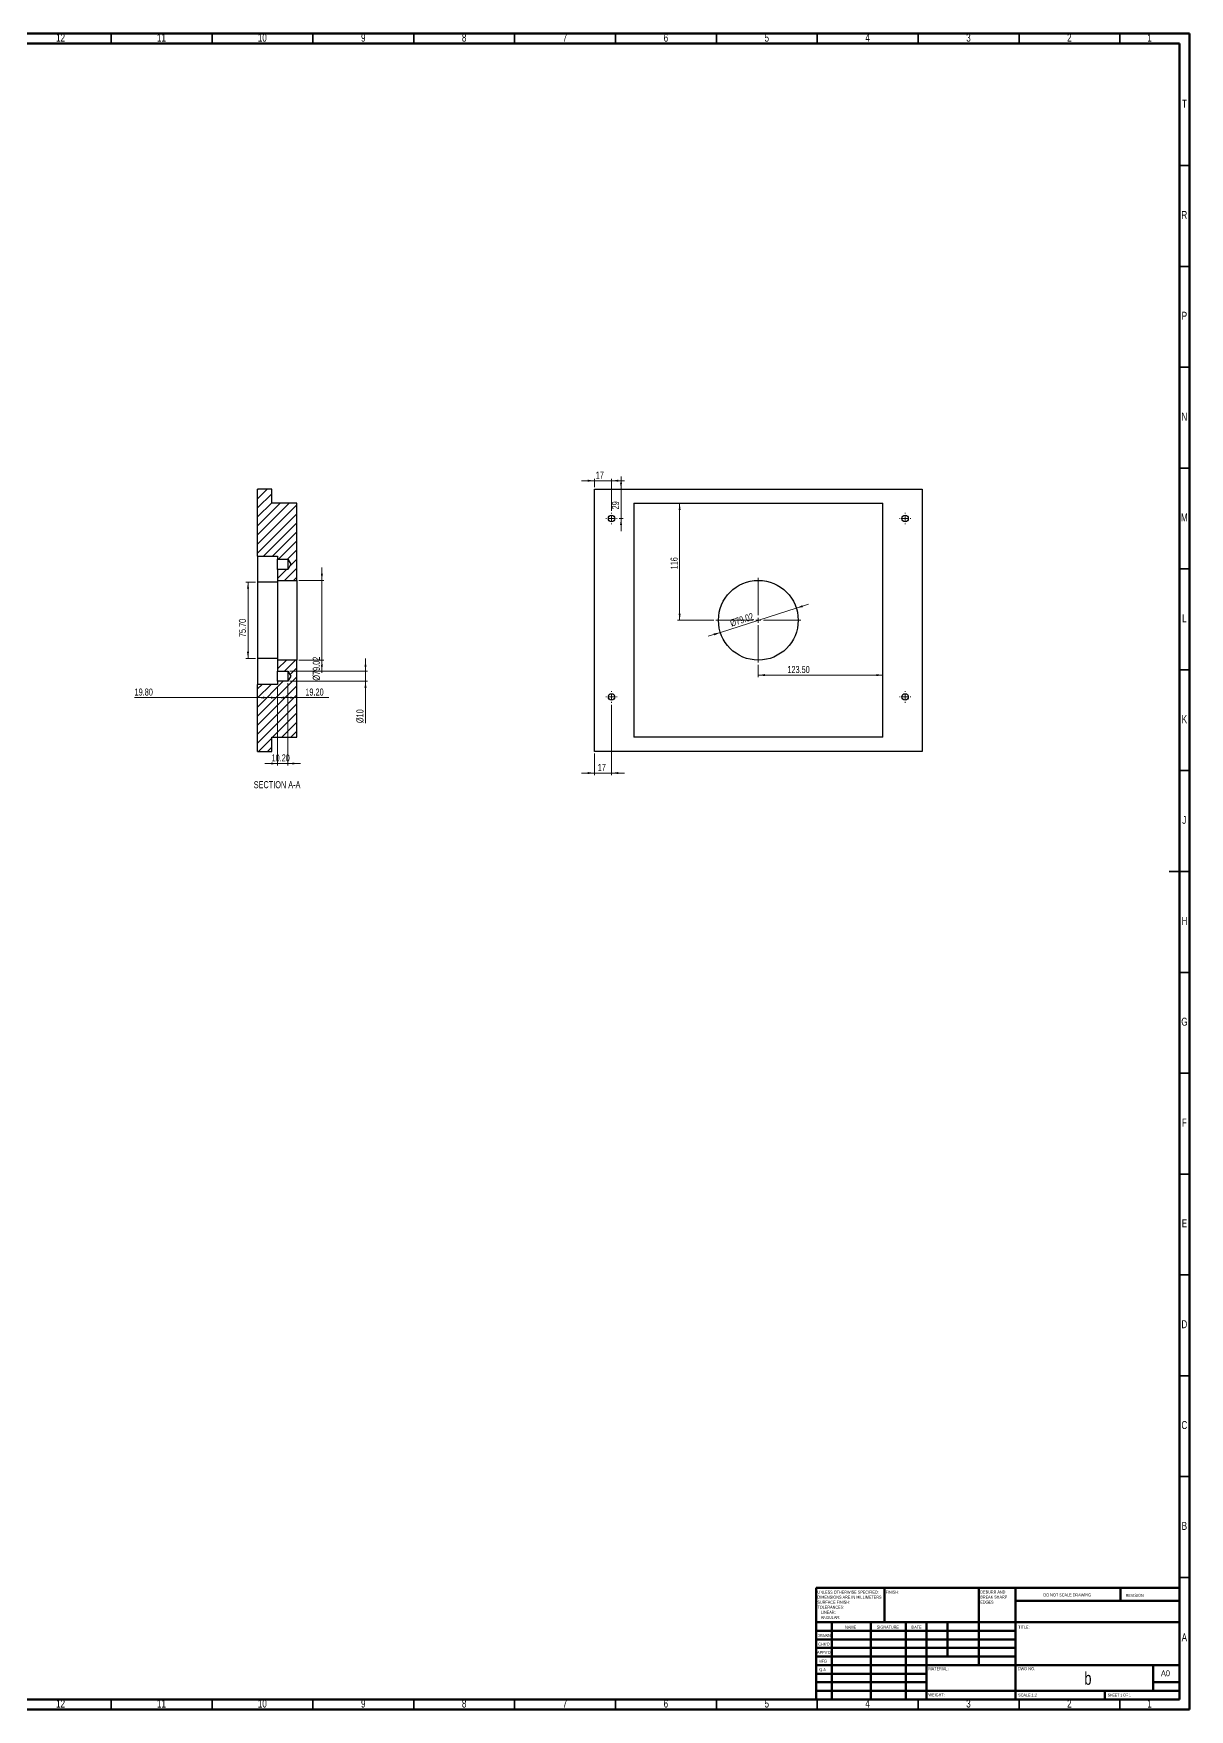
# Model space of a CAD drawing. Header units: millimetres. Extents: x 15 to 1184, y 5 to 836.
# Drawn here: x 611 to 1184, y 5 to 836 of the extents above; entities that cross this region are included whole.
import ezdxf

# ---------------------------------------------------------------- set-up
doc = ezdxf.new("R2010")
doc.units = ezdxf.units.MM
doc.styles.add('SLDTEXTSTYLE0', font='TXT', dxfattribs={"width": 0.75})
doc.styles.add('SLDTEXTSTYLE1', font='TXT', dxfattribs={"width": 0.686449})
doc.styles.add('SLDTEXTSTYLE2', font='TXT', dxfattribs={"width": 0.6875})
doc.dimstyles.new('SLDDIMSTYLE1', dxfattribs={"dimtxt": 3.5, "dimasz": 3.302, "dimexe": 0, "dimexo": 0.0625, "dimgap": 0.875, "dimtad": 1, "dimlfac": 2, "dimrnd": 1e-09, "dimzin": 12, "dimdsep": 46, "dimtxsty": 'SLDTEXTSTYLE0', "dimsah": 1, "dimcen": 0.09, "dimadec": 0, "dimazin": 3, "dimtfac": 1, "dimtmove": 0, "dimatfit": 0, "dimfxl": 0, "dimfrac": 2, "dimtolj": 1, "dimtzin": 12, "dimarcsym": 0})
doc.dimstyles.new('SLDDIMSTYLE2', dxfattribs={"dimtxt": 3.5, "dimasz": 3.302, "dimexe": 0, "dimexo": 0.0625, "dimgap": 0.875, "dimtad": 1, "dimlfac": 2, "dimrnd": 1e-09, "dimzin": 4, "dimdsep": 46, "dimtxsty": 'SLDTEXTSTYLE0', "dimsah": 1, "dimcen": 0.09, "dimadec": 0, "dimazin": 1, "dimtfac": 1, "dimtofl": 0, "dimtmove": 0, "dimatfit": 3, "dimfxl": 0, "dimfrac": 2, "dimtolj": 1, "dimtzin": 12, "dimarcsym": 0})
doc.dimstyles.new('SLDDIMSTYLE4', dxfattribs={"dimtxt": 3.5, "dimasz": 3.302, "dimexe": 0, "dimexo": 0.0625, "dimgap": 0.875, "dimtad": 1, "dimlfac": 2, "dimrnd": 1e-09, "dimzin": 4, "dimdsep": 46, "dimtxsty": 'SLDTEXTSTYLE0', "dimsah": 1, "dimcen": 0.09, "dimadec": 0, "dimazin": 1, "dimtfac": 1, "dimtmove": 0, "dimatfit": 0, "dimfxl": 0, "dimfrac": 2, "dimtolj": 1, "dimtzin": 12, "dimarcsym": 0})
doc.dimstyles.new('SLDDIMSTYLE5', dxfattribs={"dimtxt": 3.5, "dimasz": 3.302, "dimexe": 0, "dimexo": 0.0625, "dimgap": 0.875, "dimtad": 1, "dimlfac": 2, "dimrnd": 1e-09, "dimzin": 12, "dimdsep": 46, "dimtxsty": 'SLDTEXTSTYLE0', "dimsah": 1, "dimcen": 0.09, "dimadec": 0, "dimazin": 3, "dimtfac": 1, "dimtofl": 0, "dimtmove": 0, "dimatfit": 3, "dimfxl": 0, "dimfrac": 2, "dimtolj": 1, "dimtzin": 12, "dimarcsym": 0})
doc.dimstyles.new('SLDDIMSTYLE6', dxfattribs={"dimtxt": 3.5, "dimasz": 3.302, "dimexe": 0, "dimexo": 0.0625, "dimgap": 0.875, "dimtad": 1, "dimlfac": 2, "dimrnd": 1e-09, "dimzin": 12, "dimdsep": 46, "dimtxsty": 'SLDTEXTSTYLE0', "dimsah": 1, "dimcen": 0, "dimadec": 0, "dimazin": 3, "dimtfac": 1, "dimtmove": 0, "dimatfit": 3, "dimfxl": 0, "dimfrac": 2, "dimtolj": 1, "dimtzin": 12, "dimarcsym": 0})

# ---------------------------------------------------------------- blocks, each defined once
blk = doc.blocks.new('SW_NOTE_0')
at = {"color": 0, "linetype": 'Continuous', "lineweight": 0, "char_height": 1.5, "attachment_point": 1, "style": 'SLDTEXTSTYLE0'}
for s, insert in [('UNLESS OTHERWISE SPECIFIED:', (0, 1.93)), ('TOLERANCES:', (0, -5.57)), ('SURFACE FINISH:', (0, -3.07)), ('DIMENSIONS ARE IN MILLIMETERS', (0, -0.57)), ('LINEAR:', (1.69, -8.07)), ('ANGULAR:', (1.69, -10.57))]:
    blk.add_mtext(s, dxfattribs=dict(at, insert=insert))
blk = doc.blocks.new('SW_NOTE_1')
at = {"color": 0, "linetype": 'Continuous', "lineweight": 0, "char_height": 1.5, "attachment_point": 1, "style": 'SLDTEXTSTYLE0'}
for s, insert in [('DEBURR AND', (0, 1.93)), ('BREAK SHARP', (0, -0.57)), ('EDGES', (0, -3.07))]:
    blk.add_mtext(s, dxfattribs=dict(at, insert=insert))
blk = doc.blocks.new('_D_28')
at = {"color": 7, "linetype": 'Continuous', "lineweight": 18}
for p, q in [((731.96, 512.3), (731.96, 505.71)), ((722.06, 506.71), (661.09, 506.71)), ((731.96, 506.71), (722.06, 506.71))]:
    blk.add_line(p, q, dxfattribs=at)
for points in [[(722.06, 506.71), (725.36, 506.2), (725.36, 507.21)], [(731.96, 506.71), (728.66, 507.21), (728.66, 506.2)]]:
    blk.add_solid(points, dxfattribs=at)
at = {"color": 7, "linetype": 'Continuous', "lineweight": 18, "insert": (661.09, 511.22), "char_height": 3.5, "attachment_point": 1, "style": 'SLDTEXTSTYLE0'}
blk.add_mtext('19.80', dxfattribs=at)
blk = doc.blocks.new('_D_29')
at = {"color": 7, "linetype": 'Continuous', "lineweight": 18}
for p, q in [((731.96, 512.3), (731.96, 505.71)), ((731.96, 506.71), (741.56, 506.71)), ((741.56, 506.71), (757.38, 506.71))]:
    blk.add_line(p, q, dxfattribs=at)
for points in [[(731.96, 506.71), (735.26, 506.2), (735.26, 507.21)], [(741.56, 506.71), (738.26, 507.21), (738.26, 506.2)]]:
    blk.add_solid(points, dxfattribs=at)
at = {"color": 7, "linetype": 'Continuous', "lineweight": 18, "insert": (745.74, 511.22), "char_height": 3.5, "attachment_point": 1, "style": 'SLDTEXTSTYLE0'}
blk.add_mtext('19.20', dxfattribs=at)
blk = doc.blocks.new('_D_30')
at = {"color": 7, "linetype": 'Continuous', "lineweight": 18}
for p, q in [((721.06, 563.98), (716.32, 563.98)), ((717.32, 563.98), (717.32, 526.13)), ((721.06, 526.13), (716.32, 526.13))]:
    blk.add_line(p, q, dxfattribs=at)
for points in [[(717.32, 563.98), (716.81, 560.68), (717.83, 560.68)], [(717.32, 526.13), (717.83, 529.44), (716.81, 529.44)]]:
    blk.add_solid(points, dxfattribs=at)
at = {"color": 7, "linetype": 'Continuous', "lineweight": 18, "insert": (712.81, 536.72), "char_height": 3.5, "attachment_point": 1, "rotation": 90, "style": 'SLDTEXTSTYLE0'}
blk.add_mtext('75.70', dxfattribs=at)
blk = doc.blocks.new('_D_31')
at = {"color": 7, "linetype": 'Continuous', "lineweight": 18}
for p, q in [((753.94, 564.81), (753.94, 571.16)), ((742.56, 564.81), (754.94, 564.81)), ((753.94, 564.81), (753.94, 525.3)), ((742.56, 525.3), (754.94, 525.3)), ((753.94, 525.3), (753.94, 518.95))]:
    blk.add_line(p, q, dxfattribs=at)
for points in [[(753.94, 564.81), (754.45, 568.12), (753.44, 568.12)], [(753.94, 525.3), (753.44, 522), (754.45, 522)]]:
    blk.add_solid(points, dxfattribs=at)
at = {"color": 7, "linetype": 'Continuous', "lineweight": 18, "insert": (749.43, 515.12), "char_height": 3.5, "attachment_point": 1, "rotation": 90, "style": 'SLDTEXTSTYLE0'}
blk.add_mtext('%%c79.02', dxfattribs=at)
blk = doc.blocks.new('_D_32')
at = {"color": 7, "linetype": 'Continuous', "lineweight": 18}
for p, q in [((731.96, 512.3), (731.96, 473.05)), ((737.06, 513.81), (737.06, 473.05)), ((731.96, 474.05), (725.61, 474.05)), ((737.06, 474.05), (731.96, 474.05)), ((737.06, 474.05), (743.41, 474.05))]:
    blk.add_line(p, q, dxfattribs=at)
for points in [[(731.96, 474.05), (728.66, 474.55), (728.66, 473.54)], [(737.06, 474.05), (740.36, 473.54), (740.36, 474.55)]]:
    blk.add_solid(points, dxfattribs=at)
at = {"color": 7, "linetype": 'Continuous', "lineweight": 18, "insert": (728.98, 478.56), "char_height": 3.5, "attachment_point": 1, "style": 'SLDTEXTSTYLE0'}
blk.add_mtext('10.20', dxfattribs=at)
blk = doc.blocks.new('_D_33')
at = {"color": 7, "linetype": 'Continuous', "lineweight": 18}
for p, q in [((775.56, 519.81), (775.56, 526.16)), ((738.06, 519.81), (776.56, 519.81)), ((775.56, 519.81), (775.56, 514.81)), ((738.06, 514.81), (776.56, 514.81)), ((775.56, 514.81), (775.56, 494.08))]:
    blk.add_line(p, q, dxfattribs=at)
for points in [[(775.56, 519.81), (776.07, 523.11), (775.05, 523.11)], [(775.56, 514.81), (775.05, 511.51), (776.07, 511.51)]]:
    blk.add_solid(points, dxfattribs=at)
at = {"color": 7, "linetype": 'Continuous', "lineweight": 18, "insert": (771.05, 494.08), "char_height": 3.5, "attachment_point": 1, "rotation": 90, "style": 'SLDTEXTSTYLE0'}
blk.add_mtext('%%c10', dxfattribs=at)
blk = doc.blocks.new('_D_34')
at = {"color": 7, "linetype": 'Continuous', "lineweight": 18}
for p, q in [((897.53, 503.21), (897.53, 468.32)), ((889.03, 479.06), (889.03, 468.32)), ((889.03, 469.32), (882.68, 469.32)), ((897.53, 469.32), (889.03, 469.32)), ((897.53, 469.32), (903.88, 469.32))]:
    blk.add_line(p, q, dxfattribs=at)
for points in [[(889.03, 469.32), (885.73, 469.83), (885.73, 468.82)], [(897.53, 469.32), (900.84, 468.82), (900.84, 469.83)]]:
    blk.add_solid(points, dxfattribs=at)
at = {"color": 7, "linetype": 'Continuous', "lineweight": 18, "insert": (890.69, 473.84), "char_height": 3.5, "attachment_point": 1, "style": 'SLDTEXTSTYLE0'}
blk.add_mtext('17', dxfattribs=at)
blk = doc.blocks.new('_D_35')
at = {"color": 7, "linetype": 'Continuous', "lineweight": 18}
for p, q in [((989.1, 551.08), (951.47, 539.04)), ((989.1, 551.08), (995.15, 553.01)), ((951.47, 539.04), (945.42, 537.11))]:
    blk.add_line(p, q, dxfattribs=at)
for points in [[(989.1, 551.08), (992.4, 551.6), (992.09, 552.57)], [(951.47, 539.04), (948.17, 538.52), (948.48, 537.55)]]:
    blk.add_solid(points, dxfattribs=at)
at = {"color": 7, "linetype": 'Continuous', "lineweight": 18, "insert": (955.91, 545.2), "char_height": 3.5, "attachment_point": 1, "rotation": 17.73628, "style": 'SLDTEXTSTYLE0'}
blk.add_mtext('%%c79.02', dxfattribs=at)
blk = doc.blocks.new('_D_36')
at = {"color": 7, "linetype": 'Continuous', "lineweight": 18}
for p, q in [((931.28, 545.06), (931.28, 603.06)), ((948.28, 545.06), (930.28, 545.06))]:
    blk.add_line(p, q, dxfattribs=at)
for points in [[(931.28, 603.06), (930.77, 599.76), (931.79, 599.76)], [(931.28, 545.06), (931.79, 548.36), (930.77, 548.36)]]:
    blk.add_solid(points, dxfattribs=at)
at = {"color": 7, "linetype": 'Continuous', "lineweight": 18, "insert": (926.77, 570.3), "char_height": 3.5, "attachment_point": 1, "rotation": 90, "style": 'SLDTEXTSTYLE0'}
blk.add_mtext('116', dxfattribs=at)
blk = doc.blocks.new('_D_37')
at = {"color": 7, "linetype": 'Continuous', "lineweight": 18}
for p, q in [((970.28, 523.05), (970.28, 516.88)), ((970.28, 517.88), (1032.03, 517.88))]:
    blk.add_line(p, q, dxfattribs=at)
for points in [[(970.28, 517.88), (973.59, 517.37), (973.59, 518.39)], [(1032.03, 517.88), (1028.73, 518.39), (1028.73, 517.37)]]:
    blk.add_solid(points, dxfattribs=at)
at = {"color": 7, "linetype": 'Continuous', "lineweight": 18, "insert": (984.69, 522.39), "char_height": 3.5, "attachment_point": 1, "style": 'SLDTEXTSTYLE0'}
blk.add_mtext('123.50', dxfattribs=at)
blk = doc.blocks.new('_D_38')
at = {"color": 7, "linetype": 'Continuous', "lineweight": 18}
for p, q in [((889.03, 611.06), (889.03, 615.26)), ((897.53, 599.41), (897.53, 615.26)), ((889.03, 614.26), (882.68, 614.26)), ((897.53, 614.26), (889.03, 614.26)), ((897.53, 614.26), (903.88, 614.26))]:
    blk.add_line(p, q, dxfattribs=at)
for points in [[(889.03, 614.26), (885.73, 614.77), (885.73, 613.75)], [(897.53, 614.26), (900.84, 613.75), (900.84, 614.77)]]:
    blk.add_solid(points, dxfattribs=at)
at = {"color": 7, "linetype": 'Continuous', "lineweight": 18, "insert": (889.69, 618.77), "char_height": 3.5, "attachment_point": 1, "style": 'SLDTEXTSTYLE0'}
blk.add_mtext('17', dxfattribs=at)
blk = doc.blocks.new('_D_39')
at = {"color": 7, "linetype": 'Continuous', "lineweight": 18}
for p, q in [((902.23, 610.06), (902.23, 616.41)), ((902.23, 595.56), (902.23, 610.06)), ((901.38, 595.56), (903.23, 595.56)), ((902.23, 595.56), (902.23, 589.21))]:
    blk.add_line(p, q, dxfattribs=at)
for points in [[(902.23, 610.06), (902.74, 613.36), (901.72, 613.36)], [(902.23, 595.56), (901.72, 592.26), (902.74, 592.26)]]:
    blk.add_solid(points, dxfattribs=at)
at = {"color": 7, "linetype": 'Continuous', "lineweight": 18, "insert": (897.72, 600.02), "char_height": 3.5, "attachment_point": 1, "rotation": 90, "style": 'SLDTEXTSTYLE0'}
blk.add_mtext('29', dxfattribs=at)
blk = doc.blocks.new('SW_CENTERMARKSYMBOL_5')
at = {"color": 0, "linetype": 'Continuous', "lineweight": 0}
for p, q in [((-2.5, 0), (-2.85, 0)), ((0, 0), (-1.25, 0)), ((0, 2.5), (0, 2.85)), ((0, 0), (0, 1.25)), ((0, 0), (0, -1.25)), ((0, 0), (1.25, 0)), ((2.5, 0), (2.85, 0)), ((0, -2.5), (0, -2.85))]:
    blk.add_line(p, q, dxfattribs=at)
blk = doc.blocks.new('SW_CENTERMARKSYMBOL_6')
at = {"color": 0, "linetype": 'Continuous', "lineweight": 0}
for p, q in [((-2.5, 0), (-2.85, 0)), ((0, 0), (-1.25, 0)), ((0, 2.5), (0, 2.85)), ((0, 0), (0, 1.25)), ((0, 0), (0, -1.25)), ((0, 0), (1.25, 0)), ((2.5, 0), (2.85, 0)), ((0, -2.5), (0, -2.85))]:
    blk.add_line(p, q, dxfattribs=at)
blk = doc.blocks.new('SW_CENTERMARKSYMBOL_7')
at = {"color": 0, "linetype": 'Continuous', "lineweight": 0}
for p, q in [((-2.5, 0), (-2.85, 0)), ((0, 0), (-1.25, 0)), ((0, 2.5), (0, 2.85)), ((0, 0), (0, 1.25)), ((0, 0), (0, -1.25)), ((0, 0), (1.25, 0)), ((2.5, 0), (2.85, 0)), ((0, -2.5), (0, -2.85))]:
    blk.add_line(p, q, dxfattribs=at)
blk = doc.blocks.new('SW_CENTERMARKSYMBOL_8')
at = {"color": 0, "linetype": 'Continuous', "lineweight": 0}
for p, q in [((-2.5, 0), (-2.85, 0)), ((0, 0), (-1.25, 0)), ((0, 2.5), (0, 2.85)), ((0, 0), (0, 1.25)), ((0, 0), (0, -1.25)), ((0, 0), (1.25, 0)), ((2.5, 0), (2.85, 0)), ((0, -2.5), (0, -2.85))]:
    blk.add_line(p, q, dxfattribs=at)
blk = doc.blocks.new('SW_CENTERMARKSYMBOL_9')
at = {"color": 0, "linetype": 'Continuous', "lineweight": 0}
for p, q in [((0, 2.5), (0, 21.005)), ((-2.5, 0), (-21.005, 0)), ((0, 0), (-1.25, 0)), ((0, 0), (0, 1.25)), ((0, 0), (0, -1.25)), ((0, 0), (1.25, 0)), ((2.5, 0), (21.005, 0)), ((0, -2.5), (0, -21.005))]:
    blk.add_line(p, q, dxfattribs=at)

msp = doc.modelspace()

# ---------------------------------------------------------------- hatches: boundary and pattern name
at = {"linetype": 'Continuous', "lineweight": 18}
h = msp.add_hatch(dxfattribs=at)
h.set_pattern_fill('ANSI31', style=0)
h.paths.add_polyline_path([(731.959, 575.3085), (737.059, 575.3085), (738.5612, 572.8085), (737.059, 570.3085), (731.959, 570.3085), (731.959, 564.8135), (741.559, 564.8135), (741.559, 603.0585), (729.059, 603.0585), (729.059, 610.0585), (722.059, 610.0585), (722.059, 576.8176), (731.959, 576.8176)], flags=0)
h = msp.add_hatch(dxfattribs=at)
h.set_pattern_fill('ANSI31', style=0)
h.paths.add_polyline_path([(731.959, 519.8085), (737.059, 519.8085), (738.5612, 517.3085), (737.059, 514.8085), (731.959, 514.8085), (731.959, 513.2995), (722.059, 513.2995), (722.059, 480.0585), (729.059, 480.0585), (729.059, 487.0585), (741.559, 487.0585), (741.559, 525.3035), (731.959, 525.3035)], flags=0)

# ---------------------------------------------------------------- linework, layer by layer
at = {"color": 7, "linetype": 'Continuous', "lineweight": 70}
for p, q in [((15, 836), (1184, 836)), ((20, 831), (1179, 831)), ((1179, 831), (1179, 10)), ((1184, 836), (1184, 5)), ((1179, 10), (20, 10)), ((1184, 5), (15, 5))]:
    msp.add_line(p, q, dxfattribs=at)
at = {"color": 7, "linetype": 'Continuous', "lineweight": 35}
for p, q in [((649.5, 831), (649.5, 836)), ((699.5, 831), (699.5, 836)), ((749.5, 831), (749.5, 836)), ((799.5, 831), (799.5, 836)), ((849.5, 831), (849.5, 836)), ((899.5, 831), (899.5, 836)), ((949.5, 831), (949.5, 836)), ((999.5, 831), (999.5, 836)), ((1049.5, 831), (1049.5, 836)), ((1099.5, 831), (1099.5, 836)), ((1149.5, 831), (1149.5, 836)), ((1179, 770.5), (1184, 770.5)), ((1179, 720.5), (1184, 720.5)), ((1179, 670.5), (1184, 670.5)), ((1179, 620.5), (1184, 620.5)), ((1179, 570.5), (1184, 570.5)), ((1179, 520.5), (1184, 520.5)), ((1179, 470.5), (1184, 470.5)), ((1184, 420.5), (1174, 420.5)), ((1179, 420.5), (1184, 420.5)), ((1179, 370.5), (1184, 370.5)), ((1179, 320.5), (1184, 320.5)), ((1179, 270.5), (1184, 270.5)), ((1179, 220.5), (1184, 220.5)), ((1179, 170.5), (1184, 170.5)), ((1179, 120.5), (1184, 120.5)), ((1179, 70.5), (1184, 70.5)), ((649.5, 10), (649.5, 5)), ((699.5, 10), (699.5, 5)), ((749.5, 10), (749.5, 5)), ((799.5, 10), (799.5, 5)), ((849.5, 10), (849.5, 5)), ((899.5, 10), (899.5, 5)), ((949.5, 10), (949.5, 5)), ((999.5, 10), (999.5, 5)), ((1049.5, 10), (1049.5, 5)), ((1099.5, 10), (1099.5, 5)), ((1149.5, 10), (1149.5, 5))]:
    msp.add_line(p, q, dxfattribs=at)
at = {"color": 7, "linetype": 'Continuous', "lineweight": 25}
for p, q in [((722.059, 576.8176), (722.059, 610.0585)), ((729.059, 610.0585), (722.059, 610.0585)), ((729.059, 603.0585), (729.059, 610.0585)), ((889.0339, 610.0585), (1051.5339, 610.0585)), ((889.0339, 480.0585), (889.0339, 610.0585)), ((1051.5339, 610.0585), (1051.5339, 480.0585)), ((741.559, 603.0585), (729.059, 603.0585)), ((741.559, 564.8135), (741.559, 603.0585)), ((908.5339, 603.0585), (908.5339, 487.0585)), ((908.5339, 603.0585), (1032.0339, 603.0585)), ((1032.0339, 487.0585), (1032.0339, 603.0585)), ((722.059, 576.8176), (731.959, 576.8176)), ((722.059, 576.8176), (722.059, 563.9835)), ((731.959, 576.8176), (731.959, 575.3085)), ((731.959, 575.3085), (737.059, 575.3085)), ((731.959, 570.3085), (731.959, 575.3085)), ((737.059, 575.3085), (738.5612, 572.8085)), ((737.059, 575.3085), (737.059, 570.3085)), ((731.959, 570.3085), (731.959, 564.8135)), ((737.059, 570.3085), (731.959, 570.3085)), ((738.5612, 572.8085), (737.059, 570.3085)), ((731.959, 563.9835), (722.059, 563.9835)), ((722.059, 563.9835), (722.059, 526.1335)), ((731.959, 564.8135), (731.959, 525.3035)), ((731.959, 564.8135), (741.559, 564.8135)), ((741.559, 564.8135), (741.559, 525.3035)), ((722.059, 526.1335), (722.059, 513.2995)), ((731.959, 526.1335), (722.059, 526.1335)), ((741.559, 525.3035), (731.959, 525.3035)), ((731.959, 525.3035), (731.959, 519.8085)), ((741.559, 487.0585), (741.559, 525.3035)), ((731.959, 519.8085), (737.059, 519.8085)), ((731.959, 514.8085), (731.959, 519.8085)), ((737.059, 519.8085), (738.5612, 517.3085)), ((737.059, 519.8085), (737.059, 514.8085)), ((738.5612, 517.3085), (737.059, 514.8085)), ((722.059, 480.0585), (722.059, 513.2995)), ((731.959, 513.2995), (722.059, 513.2995)), ((731.959, 514.8085), (731.959, 513.2995)), ((737.059, 514.8085), (731.959, 514.8085)), ((729.059, 480.0585), (729.059, 487.0585)), ((729.059, 487.0585), (741.559, 487.0585)), ((1032.0339, 487.0585), (908.5339, 487.0585)), ((722.059, 480.0585), (729.059, 480.0585)), ((1051.5339, 480.0585), (889.0339, 480.0585))]:
    msp.add_line(p, q, dxfattribs=at)
at = {"color": 7, "linetype": 'Continuous', "lineweight": 50}
for p, q in [((999, 65.25), (1179, 65.25)), ((999, 65.25), (999, 10)), ((1032.8, 48.25), (1032.8, 65.25)), ((1079.6, 65.25), (1079.6, 27)), ((1097.8, 65.25), (1097.8, 10)), ((1179, 58.875), (1097.8, 58.875)), ((1149.8, 58.875), (1149.8, 65.25)), ((1179, 48.25), (999, 48.25)), ((1097.8, 44), (999, 44)), ((1006.8, 48.25), (1006.8, 10)), ((1025.991, 48.25), (1025.991, 10)), ((1043.3989, 48.25), (1043.3989, 10)), ((1053.6, 10), (1053.6, 48.25)), ((1064, 31.25), (1064, 48.25)), ((1097.8, 39.75), (999, 39.75)), ((1097.8, 35.5), (999, 35.5)), ((1097.8, 31.25), (999, 31.25)), ((1053.6, 27), (999, 27)), ((1053.6, 27), (1179, 27)), ((1166, 14.25), (1166, 27)), ((1053.6, 22.7499), (999, 22.7499)), ((1053.6, 18.5), (999, 18.5)), ((1179, 18.5), (1166, 18.5)), ((999, 14.25), (1179, 14.25)), ((1142, 10), (1142, 14.25))]:
    msp.add_line(p, q, dxfattribs=at)
at = {"color": 7, "linetype": 'Continuous', "lineweight": 25}
for centre, radius in [((897.5339, 595.5585), 1.6), ((1043.0339, 595.5585), 1.6), ((970.2839, 545.0585), 19.755), ((897.5339, 507.0585), 1.6), ((1043.0339, 507.0585), 1.6)]:
    msp.add_circle(centre, radius, dxfattribs=at)

# ---------------------------------------------------------------- block references
at = {"color": 7, "linetype": 'Continuous', "lineweight": 0}
for name, p in [('SW_CENTERMARKSYMBOL_8', (897.5339, 595.5585)), ('SW_CENTERMARKSYMBOL_6', (1043.0339, 595.5585)), ('SW_CENTERMARKSYMBOL_9', (970.2839, 545.0585)), ('SW_CENTERMARKSYMBOL_7', (897.5339, 507.0585)), ('SW_CENTERMARKSYMBOL_5', (1043.0339, 507.0585)), ('SW_NOTE_0', (999.5937, 61.9874)), ('SW_NOTE_1', (1080.3092, 62.0695))]:
    msp.add_blockref(name, p, dxfattribs=at)

# ---------------------------------------------------------------- texts
for s, insert, char_height, attachment_point, style in [('12', (624.4201, 835.9205), 3.96875, 2, 'SLDTEXTSTYLE0'), ('11', (674.4201, 835.9205), 3.96875, 2, 'SLDTEXTSTYLE0'), ('10', (724.4201, 835.9205), 3.96875, 2, 'SLDTEXTSTYLE0'), ('9', (774.46, 835.9205), 3.9688, 2, 'SLDTEXTSTYLE0'), ('8', (824.46, 835.9205), 3.9688, 2, 'SLDTEXTSTYLE0'), ('7', (874.46, 835.9205), 3.9688, 2, 'SLDTEXTSTYLE0'), ('6', (924.46, 835.9205), 3.9688, 2, 'SLDTEXTSTYLE0'), ('5', (974.46, 835.9205), 3.9688, 2, 'SLDTEXTSTYLE0'), ('4', (1024.46, 835.9205), 3.9688, 2, 'SLDTEXTSTYLE0'), ('3', (1074.46, 835.9205), 3.9688, 2, 'SLDTEXTSTYLE0'), ('2', (1124.46, 835.9205), 3.9688, 2, 'SLDTEXTSTYLE0'), ('1', (1164.21, 835.9205), 3.9688, 2, 'SLDTEXTSTYLE0'), ('T', (1181.5501, 803.1705), 3.9688, 2, 'SLDTEXTSTYLE0'), ('R', (1181.4444, 748.0166), 3.9688, 2, 'SLDTEXTSTYLE0'), ('P', (1181.4848, 698.0166), 3.9688, 2, 'SLDTEXTSTYLE0'), ('N', (1181.4637, 648.0166), 3.9688, 2, 'SLDTEXTSTYLE0'), ('M', (1181.4237, 598.0166), 3.9688, 2, 'SLDTEXTSTYLE0'), ('L', (1181.4545, 548.0166), 3.9688, 2, 'SLDTEXTSTYLE0'), ('K', (1181.4885, 498.0166), 3.9688, 2, 'SLDTEXTSTYLE0'), ('SECTION A-A', (731.7349, 465.2946), 3.5, 2, 'SLDTEXTSTYLE0'), ('J', (1181.4031, 448.0166), 3.9688, 2, 'SLDTEXTSTYLE0'), ('H', (1181.4904, 398.0166), 3.9688, 2, 'SLDTEXTSTYLE0'), ('G', (1181.4867, 348.0166), 3.9688, 2, 'SLDTEXTSTYLE0'), ('F', (1181.4577, 298.0166), 3.9688, 2, 'SLDTEXTSTYLE0'), ('E', (1181.5078, 248.0166), 3.9688, 2, 'SLDTEXTSTYLE0'), ('D', (1181.4527, 198.0166), 3.9688, 2, 'SLDTEXTSTYLE0'), ('C', (1181.4587, 148.0166), 3.9688, 2, 'SLDTEXTSTYLE0'), ('B', (1181.4706, 98.0166), 3.9688, 2, 'SLDTEXTSTYLE0'), ('FINISH:', (1033.3713, 63.9193), 1.5, 1, 'SLDTEXTSTYLE0'), ('DO NOT SCALE DRAWING', (1111.6146, 62.533), 1.5, 1, 'SLDTEXTSTYLE0'), ('REVISION', (1152.3276, 62.3349), 1.5, 1, 'SLDTEXTSTYLE0'), ('DRAWN', (999.6434, 42.3848), 1.5, 1, 'SLDTEXTSTYLE1'), ('NAME', (1013.3222, 46.5015), 1.5, 1, 'SLDTEXTSTYLE0'), ('SIGNATURE', (1029.0336, 46.5618), 1.5, 1, 'SLDTEXTSTYLE0'), ('DATE', (1046.2147, 46.5762), 1.5, 1, 'SLDTEXTSTYLE0'), ('TITLE:', (1099.0902, 46.5762), 1.5, 1, 'SLDTEXTSTYLE0'), ('A', (1181.4637, 42.7666), 3.9688, 2, 'SLDTEXTSTYLE0'), ("APPV'D", (999.4017, 34.0659), 1.5, 1, 'SLDTEXTSTYLE0'), ("CHK'D", (999.9392, 38.1619), 1.5, 1, 'SLDTEXTSTYLE0'), ('MFG', (1000.124, 29.7158), 1.5, 1, 'SLDTEXTSTYLE0'), ('Q.A', (1000.509, 25.5047), 1.5, 1, 'SLDTEXTSTYLE0'), ('MATERIAL:', (1054.6459, 25.9861), 1.5, 1, 'SLDTEXTSTYLE0'), ('DWG NO.', (1098.953, 25.9861), 1.5, 1, 'SLDTEXTSTYLE0'), ('b', (1133.6597, 23.6069), 6.35, 2, 'SLDTEXTSTYLE0'), ('A0', (1169.8712, 24.4064), 2.91042, 1, 'SLDTEXTSTYLE0'), ('12', (624.4201, 9.9205), 3.96875, 2, 'SLDTEXTSTYLE0'), ('11', (674.4201, 9.9205), 3.96875, 2, 'SLDTEXTSTYLE0'), ('10', (724.4201, 9.9205), 3.96875, 2, 'SLDTEXTSTYLE0'), ('9', (774.46, 9.9205), 3.9688, 2, 'SLDTEXTSTYLE0'), ('8', (824.46, 9.9205), 3.9688, 2, 'SLDTEXTSTYLE0'), ('7', (874.46, 9.9205), 3.9688, 2, 'SLDTEXTSTYLE0'), ('6', (924.46, 9.9205), 3.9688, 2, 'SLDTEXTSTYLE0'), ('5', (974.46, 9.9205), 3.9688, 2, 'SLDTEXTSTYLE0'), ('4', (1024.46, 9.9205), 3.9688, 2, 'SLDTEXTSTYLE0'), ('WEIGHT:', (1054.6178, 12.9493), 1.4986, 1, 'SLDTEXTSTYLE0'), ('3', (1074.46, 9.9205), 3.9688, 2, 'SLDTEXTSTYLE0'), ('SCALE:1:2', (1099.074, 12.9001), 1.5, 1, 'SLDTEXTSTYLE0'), ('2', (1124.46, 9.9205), 3.9688, 2, 'SLDTEXTSTYLE0'), ('SHEET 1 OF 1', (1143.4783, 12.9001), 1.5, 1, 'SLDTEXTSTYLE2'), ('1', (1164.21, 9.9205), 3.9688, 2, 'SLDTEXTSTYLE0')]:
    msp.add_mtext(s, dxfattribs=dict(at, insert=insert, char_height=char_height, attachment_point=attachment_point, style=style))

# ---------------------------------------------------------------- dimensions: what is measured, and where the dimension line sits
at = {"color": 7, "linetype": 'Continuous', "lineweight": 18}
for base, p1, p2, dimstyle, picture, middle in [((889.0339, 614.2594), (897.5339, 598.4085), (889.0339, 610.0585), 'SLDDIMSTYLE1', '_D_38', (892.2798, 614.2594)), ((1032.0339, 517.8818), (970.2839, 524.0535), (1032.0339, 487.0585), 'SLDDIMSTYLE2', '_D_37', (991.7986, 517.8818)), ((722.059, 506.7058), (731.959, 513.2995), (722.059, 480.0585), 'SLDDIMSTYLE2', '_D_28', (666.9047, 506.7058)), ((731.959, 474.0465), (737.059, 514.8085), (731.959, 513.2995), 'SLDDIMSTYLE4', '_D_32', (734.8031, 474.0465)), ((741.559, 506.7058), (731.959, 513.2995), (741.559, 487.0585), 'SLDDIMSTYLE2', '_D_29', (751.559, 506.7058)), ((889.0339, 469.3248), (897.5339, 504.2085), (889.0339, 480.0585), 'SLDDIMSTYLE1', '_D_34', (893.2773, 469.3248))]:
    dim = msp.add_linear_dim(base=base, p1=p1, p2=p2, dimstyle=dimstyle, dxfattribs=at)
    dim.commit()
    dim.dimension.update_dxf_attribs({"geometry": picture, "text_midpoint": middle, "dimtype": 160})
for base, p1, p2, dimstyle, picture, middle in [((902.2276, 610.0585), (900.3839, 595.5585), (889.0339, 610.0585), 'SLDDIMSTYLE1', '_D_39', (902.2276, 602.6062)), ((931.2784, 603.0585), (949.2789, 545.0585), (908.5339, 603.0585), 'SLDDIMSTYLE5', '_D_36', (931.2784, 574.1797)), ((717.3226, 526.1335), (722.059, 563.9835), (722.059, 526.1335), 'SLDDIMSTYLE2', '_D_30', (717.3226, 542.5414))]:
    dim = msp.add_linear_dim(base=base, p1=p1, p2=p2, angle=90, dimstyle=dimstyle, dxfattribs=at)
    dim.commit()
    dim.dimension.update_dxf_attribs({"geometry": picture, "text_midpoint": middle, "dimtype": 160})
for base, p1, p2, picture, middle in [((753.9441, 525.3035), (741.559, 564.8135), (741.559, 525.3035), '_D_31', (753.9441, 536.5783)), ((775.559, 514.8085), (737.059, 519.8085), (737.059, 514.8085), '_D_33', (775.559, 512.3112))]:
    dim = msp.add_linear_dim(base=base, p1=p1, p2=p2, angle=90, text='%%c<>', dimstyle='SLDDIMSTYLE1', dxfattribs=at)
    dim.commit()
    dim.dimension.update_dxf_attribs({"geometry": picture, "text_midpoint": middle, "dimtype": 160})
dim = msp.add_diameter_dim_2p(p1=(989.1, 551.0766), p2=(951.4679, 539.0404), dimstyle='SLDDIMSTYLE6', dxfattribs=at)
dim.commit()
dim.dimension.update_dxf_attribs({"geometry": '_D_35', "text_midpoint": (977.7242, 547.4382), "dimtype": 163})

doc.saveas('drawing.dxf')
